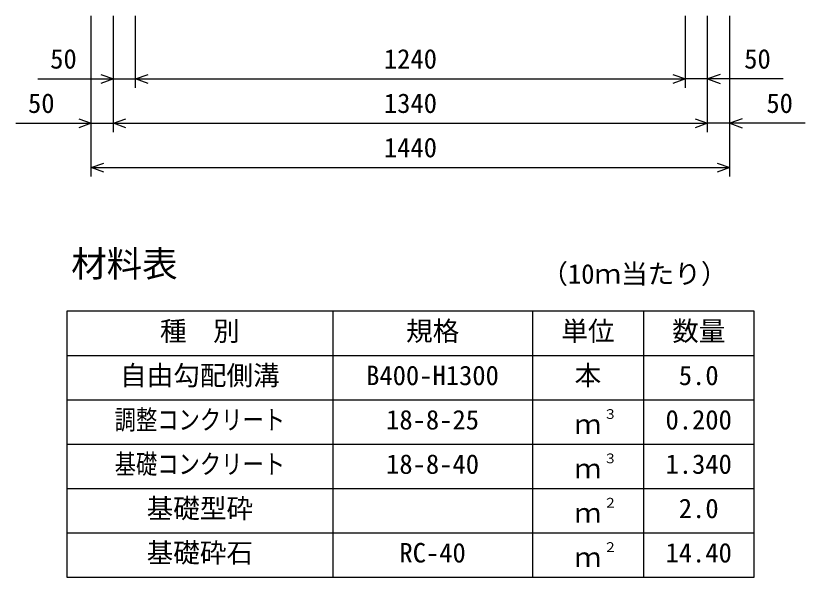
# Model space of a CAD drawing. Units: millimetres, scale not verified. Extents: x -16800 to 16800, y -5940 to 5940.
# Drawn here: x 8385 to 10165, y -3245 to -1979 of the extents above; entities that cross this region are included whole.
import ezdxf
from ezdxf.enums import TextEntityAlignment as Align

# ---------------------------------------------------------------- set-up
doc = ezdxf.new("R2010")
doc.units = ezdxf.units.MM
doc.header["$LTSCALE"] = 20
for name, color, linetype, lineweight in [('0-0_DIM', 7, 'Continuous', 25), ('0-3_HYO', 3, 'Continuous', 25), ('0-4_HYO2', 4, 'Continuous', 25), ('0-6_TXT', 7, 'Continuous', 25)]:
    doc.layers.add(name, color=color, linetype=linetype, lineweight=lineweight)
doc.styles.add('ＭＳ ゴシック', font='')
doc.styles.get('ＭＳ ゴシック').set_extended_font_data('MS Gothic')

msp = doc.modelspace()

# ---------------------------------------------------------------- linework, layer by layer
at = {"layer": '0-0_DIM'}
for p, q in [((8555, -2341.05), (8555, -1978.71)), ((8605, -2241.05), (8605, -1978.71)), ((8655, -2141.05), (8655, -1978.71)), ((9895, -2141.05), (9895, -1978.71)), ((9945, -2241.05), (9945, -1978.71)), ((9995, -2341.05), (9995, -1978.71)), ((8435, -2121.05), (8655, -2121.05)), ((8655, -2121.05), (9895, -2121.05)), ((10115, -2121.05), (9895, -2121.05)), ((8385, -2221.05), (8605, -2221.05)), ((8605, -2221.05), (9945, -2221.05)), ((10165, -2221.05), (9945, -2221.05)), ((8555, -2321.05), (9995, -2321.05))]:
    msp.add_line(p, q, dxfattribs=at)
for points in [[(8576.81, -2110.79), (8605, -2121.05), (8576.81, -2131.31)], [(8683.19, -2131.31), (8655, -2121.05), (8683.19, -2110.79)], [(9866.81, -2110.79), (9895, -2121.05), (9866.81, -2131.31)], [(9973.19, -2110.79), (9945, -2121.05), (9973.19, -2131.31)], [(8526.81, -2210.79), (8555, -2221.05), (8526.81, -2231.31)], [(8633.19, -2231.31), (8605, -2221.05), (8633.19, -2210.79)], [(9916.81, -2210.79), (9945, -2221.05), (9916.81, -2231.31)], [(10023.19, -2210.79), (9995, -2221.05), (10023.19, -2231.31)], [(8583.19, -2331.31), (8555, -2321.05), (8583.19, -2310.79)], [(9966.81, -2310.79), (9995, -2321.05), (9966.81, -2331.31)]]:
    msp.add_lwpolyline(points, dxfattribs=at)
at = {"layer": '0-3_HYO'}
for p, q in [((9100, -2645), (9100, -3245)), ((9550, -2645), (9550, -3245)), ((9800, -2645), (9800, -3245)), ((8500, -2745), (10050, -2745))]:
    msp.add_line(p, q, dxfattribs=at)
msp.add_lwpolyline([(8500, -3245), (10050, -3245), (10050, -2645), (8500, -2645)], close=True, dxfattribs=at)
at = {"layer": '0-4_HYO2'}
for p, q in [((8500, -2845), (10050, -2845)), ((8500, -2945), (10050, -2945)), ((8500, -3045), (10050, -3045)), ((8500, -3145), (10050, -3145))]:
    msp.add_line(p, q, dxfattribs=at)

# ---------------------------------------------------------------- texts
at = {"layer": '0-0_DIM', "style": 'ＭＳ ゴシック'}
for s, p in [('50', (8462.56, -2111.05)), ('1240', (9215, -2111.05)), ('50', (10027.44, -2111.05)), ('50', (8412.56, -2211.05)), ('1340', (9215, -2211.05)), ('50', (10077.44, -2211.05)), ('1440', (9215, -2311.05))]:
    msp.add_text(s, height=43.99, dxfattribs=at).set_placement(p, align=Align.BOTTOM_LEFT)
at = {"layer": '0-6_TXT', "style": 'ＭＳ ゴシック'}
for s, height, p in [('材料表', 58.65, (8510, -2585)), ('（10ｍ当たり）', 43.99, (9570, -2596)), ('種\u3000別', 43.99, (8710, -2725)), ('規格', 43.99, (9265, -2725)), ('単位', 43.99, (9615, -2725)), ('数量', 43.99, (9865, -2725)), ('自由勾配側溝', 43.99, (8620, -2825)), ('B400-H1300', 43.99, (9175, -2825)), ('本', 43.99, (9645, -2825)), ('5.0', 43.99, (9880, -2825)), ('３', 21.99, (9710.54, -2894.63)), ('18-8-25', 43.99, (9220, -2925)), ('0.200', 43.99, (9850, -2925)), ('ｍ', 43.99, (9645, -2935)), ('18-8-40', 43.99, (9220, -3025)), ('３', 21.99, (9710.54, -2994.63)), ('1.340', 43.99, (9850, -3025)), ('ｍ', 43.99, (9645, -3035)), ('基礎型砕', 43.99, (8680, -3125)), ('２', 21.99, (9710.54, -3094.63)), ('2.0', 43.99, (9880, -3125)), ('ｍ', 43.99, (9645, -3135)), ('基礎砕石', 43.99, (8680, -3225)), ('RC-40', 43.99, (9250, -3225)), ('２', 21.99, (9710.54, -3194.63)), ('14.40', 43.99, (9850, -3225)), ('ｍ', 43.99, (9645, -3235))]:
    msp.add_text(s, height=height, dxfattribs=at).set_placement(p, align=Align.BOTTOM_LEFT)
at = {"layer": '0-6_TXT', "style": 'ＭＳ ゴシック', "width": 0.8}
for s, p in [('調整コンクリート', (8608, -2925)), ('基礎コンクリート', (8608, -3025))]:
    msp.add_text(s, height=43.99, dxfattribs=at).set_placement(p, align=Align.BOTTOM_LEFT)

doc.saveas('drawing.dxf')
